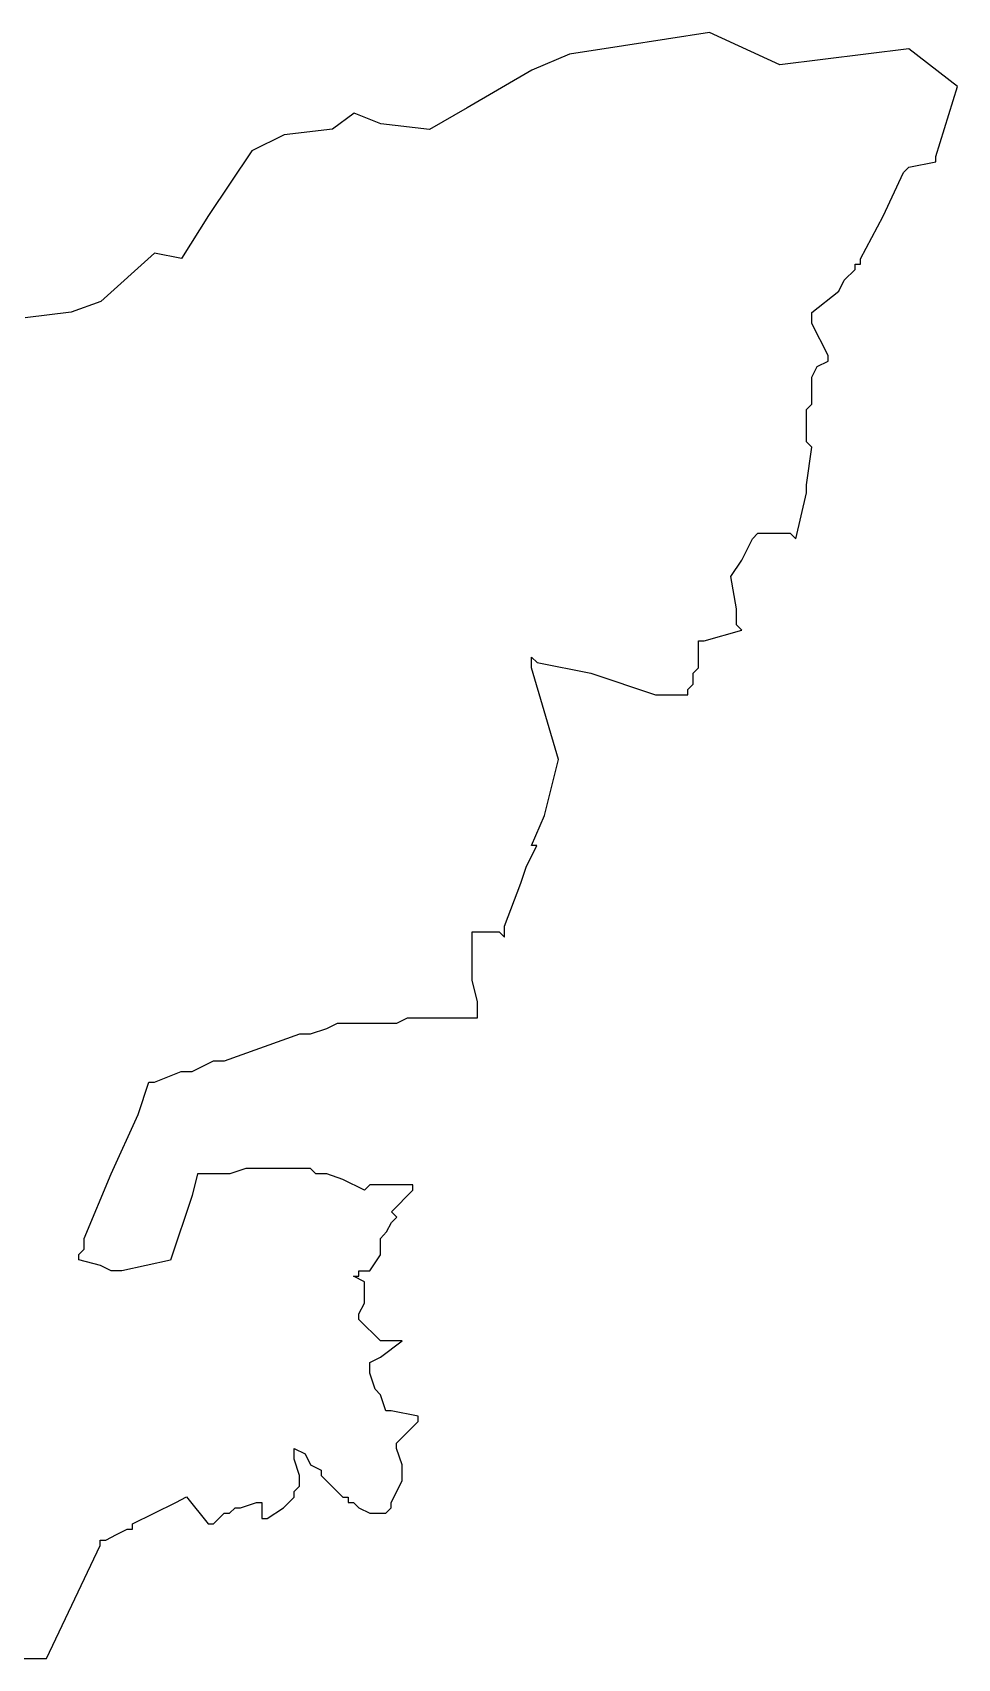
# Model space of a CAD drawing. Header units: metres. Extents: x 349589 to 354506, y 1756877 to 1760861.
# Drawn here: x 352622 to 354506, y 1757546 to 1760861 of the extents above; entities that cross this region are included whole.
import ezdxf

# ---------------------------------------------------------------- set-up
doc = ezdxf.new("R2010")
doc.units = ezdxf.units.M
doc.layers.add('VILLAGE BOUNDRY', color=10, linetype='Continuous')

msp = doc.modelspace()

# ---------------------------------------------------------------- linework, layer by layer
at = {"layer": 'VILLAGE BOUNDRY', "ltscale": 0.1, "flags": 128}
msp.add_lwpolyline([(352551.1, 1757546.1), (352649.9, 1757546.1), (352759.8, 1757776.6), (352759.8, 1757787.6), (352770.8, 1757787.6), (352792.7, 1757798.5), (352814.7, 1757809.5), (352825.7, 1757809.5), (352825.7, 1757820.5), (352913.5, 1757864.4), (352935.5, 1757875.3), (352979.4, 1757820.4), (352990.3, 1757820.4), (353012.3, 1757842.4), (353023.3, 1757842.3), (353034.3, 1757853.3), (353045.3, 1757853.3), (353078.2, 1757864.3), (353089.2, 1757864.3), (353089.1, 1757831.4), (353100.1, 1757831.4), (353133.1, 1757853.3), (353155, 1757875.2), (353155, 1757886.2), (353166, 1757897.2), (353166, 1757919.2), (353155, 1757952.1), (353155.1, 1757974.1), (353177, 1757963.1), (353188, 1757941.1), (353209.9, 1757930.1), (353209.9, 1757919.1), (353253.8, 1757875.2), (353264.8, 1757875.2), (353264.8, 1757864.2), (353275.8, 1757864.2), (353286.8, 1757853.3), (353308.7, 1757842.2), (353341.7, 1757842.2), (353352.6, 1757853.2), (353352.6, 1757864.2), (353374.6, 1757908.1), (353374.6, 1757941), (353363.6, 1757974), (353363.6, 1757984.9), (353407.6, 1758028.9), (353407.6, 1758039.8), (353352.7, 1758050.8), (353341.7, 1758050.8), (353330.7, 1758083.8), (353319.8, 1758094.8), (353308.8, 1758127.7), (353308.8, 1758149.7), (353330.8, 1758160.6), (353374.7, 1758193.5), (353330.8, 1758193.5), (353286.9, 1758237.5), (353286.9, 1758248.5), (353297.9, 1758270.4), (353297.9, 1758314.3), (353275.9, 1758325.3), (353286.9, 1758325.3), (353286.9, 1758336.3), (353308.9, 1758336.3), (353330.9, 1758369.2), (353330.9, 1758402.1), (353343.2, 1758415.7), (353352.8, 1758435.1), (353363.8, 1758446), (353352.8, 1758457), (353396.8, 1758500.9), (353396.8, 1758511.9), (353309, 1758511.9), (353298, 1758500.9), (353254.1, 1758522.9), (353221.2, 1758533.9), (353199.2, 1758533.9), (353188.2, 1758544.9), (353056.5, 1758545), (353023.5, 1758534), (352957.7, 1758534), (352946.7, 1758490.1), (352902.7, 1758358.4), (352803.9, 1758336.5), (352781.9, 1758336.5), (352760, 1758347.4), (352716.1, 1758358.5), (352716.1, 1758369.4), (352727.1, 1758380.4), (352727.1, 1758402.3), (352782, 1758534.1), (352837, 1758654.8), (352858.9, 1758720.7), (352869.9, 1758720.7), (352924.8, 1758742.6), (352946.8, 1758742.6), (352990.7, 1758764.5), (353012.7, 1758764.5), (353166.4, 1758819.4), (353188.3, 1758819.3), (353221.3, 1758830.3), (353243.2, 1758841.3), (353364, 1758841.3), (353385.9, 1758852.2), (353528.6, 1758852.2), (353528.7, 1758885.1), (353517.7, 1758929), (353517.7, 1759027.8), (353572.6, 1759027.8), (353583.6, 1759016.8), (353583.6, 1759038.8), (353616.6, 1759126.6), (353627.5, 1759159.5), (353649.5, 1759203.4), (353638.6, 1759203.4), (353664.9, 1759264.8), (353693.5, 1759379.1), (353638.7, 1759565.7), (353638.7, 1759587.7), (353649.7, 1759576.7), (353759.4, 1759554.7), (353891.2, 1759510.7), (353957, 1759510.7), (353957, 1759521.7), (353968, 1759532.6), (353968, 1759554.6), (353979, 1759565.6), (353979, 1759620.5), (353990, 1759620.5), (354066.9, 1759642.4), (354055.9, 1759653.4), (354055.9, 1759686.3), (354044.9, 1759752.2), (354066.9, 1759785.1), (354088.9, 1759829), (354099.9, 1759840), (354165.7, 1759840), (354176.7, 1759829), (354198.7, 1759922.3), (354198.7, 1759938.8), (354209.7, 1760015.6), (354198.7, 1760026.6), (354198.7, 1760092.5), (354209.7, 1760103.4), (354209.8, 1760158.3), (354220.7, 1760180.3), (354242.7, 1760191.2), (354242.7, 1760202.2), (354209.8, 1760268.1), (354209.8, 1760290), (354264.7, 1760333.9), (354275.7, 1760355.9), (354297.6, 1760377.8), (354297.6, 1760388.8), (354308.6, 1760388.8), (354308.6, 1760399.8), (354355, 1760486.4), (354396.5, 1760575.4), (354407.5, 1760586.4), (354462.4, 1760597.4), (354462.4, 1760608.3), (354506.4, 1760751), (354407.6, 1760827.9), (354144.1, 1760795.1), (354001.4, 1760861), (353825.8, 1760833.6), (353716, 1760817.2), (353639.1, 1760784.3), (353507.4, 1760707.5), (353430.5, 1760663.6), (353331.7, 1760674.6), (353276.8, 1760696.6), (353232.9, 1760663.7), (353134.1, 1760652.7), (353068.2, 1760619.8), (352980.3, 1760488.1), (352925.4, 1760400.3), (352870.5, 1760411.3), (352760.7, 1760312.5), (352700.3, 1760290.6), (352607, 1760279.6)], dxfattribs=at)

doc.saveas('drawing.dxf')
